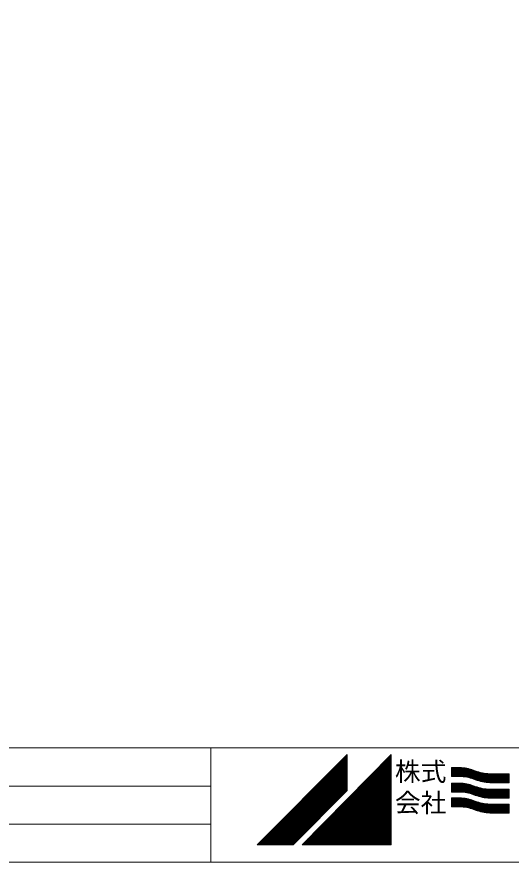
# Model space of a CAD drawing. Units: millimetres on the paper. Extents: x -208 to 189, y -250 to 139.
# Drawn here: x -131.6 to -54.8, y -139.6 to -8.1 of the extents above; entities that cross this region are included whole.
import ezdxf
from ezdxf.enums import TextEntityAlignment as Align

# ---------------------------------------------------------------- set-up
doc = ezdxf.new("R2010")
doc.units = ezdxf.units.MM
doc.layers.add('F-F', color=5, linetype='Continuous', lineweight=18)
doc.styles.add('ＭＳ ゴシック', font='')
doc.styles.get('ＭＳ ゴシック').set_extended_font_data('MS Gothic')

msp = doc.modelspace()

# ---------------------------------------------------------------- linework, layer by layer
at = {"layer": 'F-F', "color": 7}
for p, q in [((-208.437, -121.821), (189.163, -121.821)), ((-208.437, -121.831), (189.163, -121.831)), ((-101.447, -139.581), (-101.447, -121.831)), ((-101.447, -127.747), (-208.437, -127.747)), ((-101.447, -133.664), (-208.437, -133.664)), ((-9.637, -139.571), (-208.437, -139.571))]:
    msp.add_line(p, q, dxfattribs=at)
at = {"layer": 'F-F'}
for p, q in [((-80.966, -129.16), (-80.966, -123.561)), ((-80.856, -129.05), (-80.856, -123.451)), ((-80.746, -128.94), (-80.746, -123.341)), ((-80.636, -128.83), (-80.636, -123.231)), ((-80.526, -128.72), (-80.526, -123.121)), ((-80.416, -128.61), (-80.416, -123.011)), ((-80.306, -128.5), (-80.306, -122.901)), ((-80.263, -122.859), (-80.263, -128.458)), ((-74.036, -136.873), (-74.036, -123.467)), ((-73.926, -136.873), (-73.926, -123.356)), ((-73.816, -136.873), (-73.816, -123.245)), ((-73.706, -136.873), (-73.706, -123.133)), ((-73.596, -136.873), (-73.596, -123.022)), ((-73.486, -136.873), (-73.486, -122.911)), ((-73.434, -136.873), (-73.434, -122.859)), ((-82.286, -130.48), (-82.286, -124.881)), ((-82.176, -130.37), (-82.176, -124.771)), ((-82.066, -130.26), (-82.066, -124.661)), ((-81.956, -130.15), (-81.956, -124.551)), ((-81.846, -130.04), (-81.846, -124.441)), ((-81.736, -129.93), (-81.736, -124.331)), ((-81.626, -129.82), (-81.626, -124.221)), ((-81.516, -129.71), (-81.516, -124.111)), ((-81.406, -129.6), (-81.406, -124.001)), ((-81.296, -129.49), (-81.296, -123.891)), ((-81.186, -129.38), (-81.186, -123.781)), ((-81.076, -129.27), (-81.076, -123.671)), ((-75.356, -136.873), (-75.356, -124.803)), ((-75.246, -136.873), (-75.246, -124.691)), ((-75.136, -136.873), (-75.136, -124.58)), ((-75.026, -136.873), (-75.026, -124.469)), ((-74.916, -136.873), (-74.916, -124.358)), ((-74.806, -136.873), (-74.806, -124.246)), ((-74.696, -136.873), (-74.696, -124.135)), ((-74.586, -136.873), (-74.586, -124.024)), ((-74.476, -136.873), (-74.476, -123.912)), ((-74.366, -136.873), (-74.366, -123.801)), ((-74.256, -136.873), (-74.256, -123.69)), ((-74.146, -136.873), (-74.146, -123.579)), ((-64.03, -124.873), (-62.485, -124.873)), ((-64.026, -126.273), (-64.026, -124.873)), ((-63.916, -126.273), (-63.916, -124.873)), ((-63.806, -126.273), (-63.806, -124.873)), ((-63.696, -126.273), (-63.696, -124.873)), ((-63.586, -126.273), (-63.586, -124.873)), ((-63.476, -126.273), (-63.476, -124.873)), ((-63.366, -126.273), (-63.366, -124.873)), ((-63.256, -126.273), (-63.256, -124.873)), ((-63.146, -126.273), (-63.146, -124.873)), ((-63.036, -126.273), (-63.036, -124.873)), ((-62.926, -126.273), (-62.926, -124.873)), ((-62.816, -126.273), (-62.816, -124.873)), ((-62.706, -126.273), (-62.706, -124.873)), ((-62.596, -126.273), (-62.596, -124.873)), ((-62.486, -126.273), (-62.486, -124.873)), ((-62.376, -126.281), (-62.376, -124.881)), ((-83.496, -131.69), (-83.496, -126.091)), ((-83.386, -131.58), (-83.386, -125.981)), ((-83.276, -131.47), (-83.276, -125.871)), ((-83.166, -131.36), (-83.166, -125.761)), ((-83.056, -131.25), (-83.056, -125.651)), ((-82.946, -131.14), (-82.946, -125.541)), ((-82.836, -131.03), (-82.836, -125.431)), ((-82.726, -130.92), (-82.726, -125.321)), ((-82.616, -130.81), (-82.616, -125.211)), ((-82.506, -130.7), (-82.506, -125.101)), ((-82.396, -130.59), (-82.396, -124.991)), ((-76.676, -136.873), (-76.676, -126.138)), ((-76.566, -136.873), (-76.566, -126.027)), ((-76.456, -136.873), (-76.456, -125.915)), ((-76.346, -136.873), (-76.346, -125.804)), ((-76.236, -136.873), (-76.236, -125.693)), ((-76.126, -136.873), (-76.126, -125.582)), ((-76.016, -136.873), (-76.016, -125.47)), ((-75.906, -136.873), (-75.906, -125.359)), ((-75.796, -136.873), (-75.796, -125.248)), ((-75.686, -136.873), (-75.686, -125.137)), ((-75.576, -136.873), (-75.576, -125.025)), ((-75.466, -136.873), (-75.466, -124.914)), ((-62.266, -126.292), (-62.266, -124.891)), ((-62.156, -126.304), (-62.156, -124.904)), ((-62.046, -126.318), (-62.046, -124.917)), ((-61.936, -126.333), (-61.936, -124.933)), ((-61.826, -126.351), (-61.826, -124.951)), ((-61.716, -126.371), (-61.716, -124.97)), ((-61.606, -126.392), (-61.606, -124.992)), ((-61.496, -126.416), (-61.496, -125.015)), ((-61.386, -126.441), (-61.386, -125.041)), ((-61.276, -126.468), (-61.276, -125.068)), ((-61.166, -126.498), (-61.166, -125.098)), ((-61.056, -126.529), (-61.056, -125.129)), ((-60.946, -126.563), (-60.946, -125.163)), ((-60.836, -126.598), (-60.836, -125.198)), ((-60.726, -126.636), (-60.726, -125.236)), ((-60.616, -126.676), (-60.616, -125.276)), ((-60.506, -126.718), (-60.506, -125.318)), ((-60.396, -126.763), (-60.396, -125.362)), ((-60.286, -126.804), (-60.286, -125.404)), ((-60.176, -126.842), (-60.176, -125.442)), ((-60.066, -126.877), (-60.066, -125.477)), ((-59.956, -126.911), (-59.956, -125.511)), ((-59.846, -126.943), (-59.846, -125.543)), ((-59.736, -126.973), (-59.736, -125.573)), ((-59.626, -127.002), (-59.626, -125.602)), ((-59.516, -127.029), (-59.516, -125.629)), ((-59.406, -127.054), (-59.406, -125.654)), ((-59.296, -127.078), (-59.296, -125.677)), ((-59.186, -127.099), (-59.186, -125.699)), ((-59.076, -127.12), (-59.076, -125.719)), ((-58.966, -127.138), (-58.966, -125.738)), ((-58.856, -127.155), (-58.856, -125.755)), ((-58.746, -127.17), (-58.746, -125.77)), ((-58.636, -127.184), (-58.636, -125.784)), ((-58.526, -127.196), (-58.526, -125.796)), ((-58.416, -127.207), (-58.416, -125.806)), ((-58.306, -127.216), (-58.306, -125.815)), ((-58.196, -127.223), (-58.196, -125.823)), ((-58.095, -125.828), (-55.107, -125.828)), ((-58.086, -127.228), (-58.086, -125.828)), ((-57.976, -127.228), (-57.976, -125.828)), ((-57.866, -127.228), (-57.866, -125.828)), ((-57.756, -127.228), (-57.756, -125.828)), ((-57.646, -127.228), (-57.646, -125.828)), ((-57.536, -127.228), (-57.536, -125.828)), ((-57.426, -127.228), (-57.426, -125.828)), ((-57.316, -127.228), (-57.316, -125.828)), ((-57.206, -127.228), (-57.206, -125.828)), ((-57.096, -127.228), (-57.096, -125.828)), ((-56.986, -127.228), (-56.986, -125.828)), ((-56.876, -127.228), (-56.876, -125.828)), ((-56.766, -127.228), (-56.766, -125.828)), ((-56.656, -127.228), (-56.656, -125.828)), ((-56.546, -127.228), (-56.546, -125.828)), ((-56.436, -127.228), (-56.436, -125.828)), ((-56.326, -127.228), (-56.326, -125.828)), ((-56.216, -127.228), (-56.216, -125.828)), ((-56.106, -127.228), (-56.106, -125.828)), ((-55.996, -127.228), (-55.996, -125.828)), ((-55.886, -127.228), (-55.886, -125.828)), ((-55.776, -127.228), (-55.776, -125.828)), ((-55.666, -127.228), (-55.666, -125.828)), ((-55.556, -127.228), (-55.556, -125.828)), ((-55.446, -127.228), (-55.446, -125.828)), ((-55.336, -127.228), (-55.336, -125.828)), ((-55.226, -127.228), (-55.226, -125.828)), ((-55.116, -127.228), (-55.116, -125.828)), ((-55.107, -125.828), (-55.107, -127.228)), ((-84.816, -133.01), (-84.816, -127.411)), ((-84.706, -132.9), (-84.706, -127.301)), ((-84.596, -132.79), (-84.596, -127.191)), ((-84.486, -132.68), (-84.486, -127.081)), ((-84.376, -132.57), (-84.376, -126.971)), ((-84.266, -132.46), (-84.266, -126.861)), ((-84.156, -132.35), (-84.156, -126.751)), ((-84.046, -132.24), (-84.046, -126.641)), ((-83.936, -132.13), (-83.936, -126.531)), ((-83.826, -132.02), (-83.826, -126.421)), ((-83.716, -131.91), (-83.716, -126.311)), ((-83.606, -131.8), (-83.606, -126.201)), ((-77.996, -136.873), (-77.996, -127.473)), ((-77.886, -136.873), (-77.886, -127.362)), ((-77.776, -136.873), (-77.776, -127.251)), ((-77.666, -136.873), (-77.666, -127.14)), ((-77.556, -136.873), (-77.556, -127.028)), ((-77.446, -136.873), (-77.446, -126.917)), ((-77.336, -136.873), (-77.336, -126.806)), ((-77.226, -136.873), (-77.226, -126.694)), ((-77.116, -136.873), (-77.116, -126.583)), ((-77.006, -136.873), (-77.006, -126.472)), ((-76.896, -136.873), (-76.896, -126.361)), ((-76.786, -136.873), (-76.786, -126.249)), ((-64.03, -127.299), (-62.485, -127.299)), ((-64.026, -128.699), (-64.026, -127.299)), ((-63.916, -128.699), (-63.916, -127.299)), ((-63.806, -128.699), (-63.806, -127.299)), ((-63.696, -128.699), (-63.696, -127.299)), ((-63.586, -128.699), (-63.586, -127.299)), ((-63.476, -128.699), (-63.476, -127.299)), ((-63.366, -128.699), (-63.366, -127.299)), ((-63.256, -128.699), (-63.256, -127.299)), ((-63.146, -128.699), (-63.146, -127.299)), ((-63.036, -128.699), (-63.036, -127.299)), ((-62.926, -128.699), (-62.926, -127.299)), ((-62.816, -128.699), (-62.816, -127.299)), ((-62.706, -128.699), (-62.706, -127.299)), ((-62.596, -128.699), (-62.596, -127.299)), ((-62.486, -128.699), (-62.486, -127.299)), ((-62.376, -128.708), (-62.376, -127.307)), ((-62.266, -128.718), (-62.266, -127.318)), ((-62.156, -128.73), (-62.156, -127.33)), ((-62.046, -128.744), (-62.046, -127.344)), ((-61.936, -128.76), (-61.936, -127.359)), ((-61.826, -128.777), (-61.826, -127.377)), ((-61.716, -128.797), (-61.716, -127.397)), ((-61.606, -128.818), (-61.606, -127.418)), ((-61.496, -128.842), (-61.496, -127.442)), ((-61.386, -128.867), (-61.386, -127.467)), ((-61.276, -128.895), (-61.276, -127.494)), ((-58.095, -127.228), (-55.107, -127.228)), ((-88.678, -136.873), (-80.263, -128.458)), ((-86.136, -134.33), (-86.136, -128.731)), ((-86.026, -134.22), (-86.026, -128.621)), ((-85.916, -134.11), (-85.916, -128.511)), ((-85.806, -134), (-85.806, -128.401)), ((-85.696, -133.89), (-85.696, -128.291)), ((-85.586, -133.78), (-85.586, -128.181)), ((-85.476, -133.67), (-85.476, -128.071)), ((-85.366, -133.56), (-85.366, -127.961)), ((-85.256, -133.45), (-85.256, -127.851)), ((-85.146, -133.34), (-85.146, -127.741)), ((-85.036, -133.23), (-85.036, -127.631)), ((-84.926, -133.12), (-84.926, -127.521)), ((-79.316, -136.873), (-79.316, -128.809)), ((-79.206, -136.873), (-79.206, -128.697)), ((-79.096, -136.873), (-79.096, -128.586)), ((-78.986, -136.873), (-78.986, -128.475)), ((-78.876, -136.873), (-78.876, -128.364)), ((-78.766, -136.873), (-78.766, -128.252)), ((-78.656, -136.873), (-78.656, -128.141)), ((-78.546, -136.873), (-78.546, -128.03)), ((-78.436, -136.873), (-78.436, -127.918)), ((-78.326, -136.873), (-78.326, -127.807)), ((-78.216, -136.873), (-78.216, -127.696)), ((-78.106, -136.873), (-78.106, -127.585)), ((-61.166, -128.924), (-61.166, -127.524)), ((-61.056, -128.955), (-61.056, -127.555)), ((-60.946, -128.989), (-60.946, -127.589)), ((-60.836, -129.024), (-60.836, -127.624)), ((-60.726, -129.062), (-60.726, -127.662)), ((-60.616, -129.102), (-60.616, -127.702)), ((-60.506, -129.144), (-60.506, -127.744)), ((-60.396, -129.189), (-60.396, -127.788)), ((-60.286, -129.23), (-60.286, -127.83)), ((-60.176, -129.268), (-60.176, -127.868)), ((-60.066, -129.303), (-60.066, -127.903)), ((-59.956, -129.337), (-59.956, -127.937)), ((-59.846, -129.369), (-59.846, -127.969)), ((-59.736, -129.4), (-59.736, -127.999)), ((-59.626, -129.428), (-59.626, -128.028)), ((-59.516, -129.455), (-59.516, -128.055)), ((-59.406, -129.48), (-59.406, -128.08)), ((-59.296, -129.504), (-59.296, -128.103)), ((-59.186, -129.525), (-59.186, -128.125)), ((-59.076, -129.546), (-59.076, -128.145)), ((-58.966, -129.564), (-58.966, -128.164)), ((-58.856, -129.581), (-58.856, -128.181)), ((-58.746, -129.596), (-58.746, -128.196)), ((-58.636, -129.61), (-58.636, -128.21)), ((-58.526, -129.622), (-58.526, -128.222)), ((-58.416, -129.633), (-58.416, -128.233)), ((-58.306, -129.642), (-58.306, -128.242)), ((-58.196, -129.649), (-58.196, -128.249)), ((-58.095, -128.254), (-55.107, -128.254)), ((-58.086, -129.655), (-58.086, -128.254)), ((-57.976, -129.655), (-57.976, -128.254)), ((-57.866, -129.655), (-57.866, -128.254)), ((-57.756, -129.655), (-57.756, -128.254)), ((-57.646, -129.655), (-57.646, -128.254)), ((-57.536, -129.655), (-57.536, -128.254)), ((-57.426, -129.655), (-57.426, -128.254)), ((-57.316, -129.655), (-57.316, -128.254)), ((-57.206, -129.655), (-57.206, -128.254)), ((-57.096, -129.655), (-57.096, -128.254)), ((-56.986, -129.655), (-56.986, -128.254)), ((-56.876, -129.655), (-56.876, -128.254)), ((-56.766, -129.655), (-56.766, -128.254)), ((-56.656, -129.655), (-56.656, -128.254)), ((-56.546, -129.655), (-56.546, -128.254)), ((-56.436, -129.655), (-56.436, -128.254)), ((-56.326, -129.655), (-56.326, -128.254)), ((-56.216, -129.655), (-56.216, -128.254)), ((-56.106, -129.655), (-56.106, -128.254)), ((-55.996, -129.655), (-55.996, -128.254)), ((-55.886, -129.655), (-55.886, -128.254)), ((-55.776, -129.655), (-55.776, -128.254)), ((-55.666, -129.655), (-55.666, -128.254)), ((-55.556, -129.655), (-55.556, -128.254)), ((-55.446, -129.655), (-55.446, -128.254)), ((-55.336, -129.655), (-55.336, -128.254)), ((-55.226, -129.655), (-55.226, -128.254)), ((-55.116, -129.655), (-55.116, -128.254)), ((-55.107, -128.254), (-55.107, -129.655)), ((-87.456, -135.65), (-87.456, -130.051)), ((-87.346, -135.54), (-87.346, -129.941)), ((-87.236, -135.43), (-87.236, -129.831)), ((-87.126, -135.32), (-87.126, -129.721)), ((-87.016, -135.21), (-87.016, -129.611)), ((-86.906, -135.1), (-86.906, -129.501)), ((-86.796, -134.99), (-86.796, -129.391)), ((-86.686, -134.88), (-86.686, -129.281)), ((-86.576, -134.77), (-86.576, -129.171)), ((-86.466, -134.66), (-86.466, -129.061)), ((-86.356, -134.55), (-86.356, -128.951)), ((-86.246, -134.44), (-86.246, -128.841)), ((-80.636, -136.873), (-80.636, -130.144)), ((-80.526, -136.873), (-80.526, -130.033)), ((-80.416, -136.873), (-80.416, -129.922)), ((-80.306, -136.873), (-80.306, -129.81)), ((-80.196, -136.873), (-80.196, -129.699)), ((-80.086, -136.873), (-80.086, -129.588)), ((-79.976, -136.873), (-79.976, -129.476)), ((-79.866, -136.873), (-79.866, -129.365)), ((-79.756, -136.873), (-79.756, -129.254)), ((-79.646, -136.873), (-79.646, -129.143)), ((-79.536, -136.873), (-79.536, -129.031)), ((-79.426, -136.873), (-79.426, -128.92)), ((-64.03, -129.591), (-62.485, -129.591)), ((-64.026, -130.991), (-64.026, -129.591)), ((-63.916, -130.991), (-63.916, -129.591)), ((-63.806, -130.991), (-63.806, -129.591)), ((-63.696, -130.991), (-63.696, -129.591)), ((-63.586, -130.991), (-63.586, -129.591)), ((-63.476, -130.991), (-63.476, -129.591)), ((-63.366, -130.991), (-63.366, -129.591)), ((-63.256, -130.991), (-63.256, -129.591)), ((-63.146, -130.991), (-63.146, -129.591)), ((-63.036, -130.991), (-63.036, -129.591)), ((-62.926, -130.991), (-62.926, -129.591)), ((-62.816, -130.991), (-62.816, -129.591)), ((-62.706, -130.991), (-62.706, -129.591)), ((-62.596, -130.991), (-62.596, -129.591)), ((-62.486, -130.991), (-62.486, -129.591)), ((-62.376, -131), (-62.376, -129.6)), ((-62.266, -131.01), (-62.266, -129.61)), ((-62.156, -131.022), (-62.156, -129.622)), ((-62.046, -131.036), (-62.046, -129.636)), ((-61.936, -131.052), (-61.936, -129.651)), ((-61.826, -131.069), (-61.826, -129.669)), ((-61.716, -131.089), (-61.716, -129.689)), ((-61.606, -131.11), (-61.606, -129.71)), ((-61.496, -131.134), (-61.496, -129.734)), ((-61.386, -131.159), (-61.386, -129.759)), ((-61.276, -131.187), (-61.276, -129.786)), ((-61.166, -131.216), (-61.166, -129.816)), ((-61.056, -131.248), (-61.056, -129.847)), ((-60.946, -131.281), (-60.946, -129.881)), ((-60.836, -131.317), (-60.836, -129.916)), ((-60.726, -131.354), (-60.726, -129.954)), ((-60.616, -131.394), (-60.616, -129.994)), ((-60.506, -131.436), (-60.506, -130.036)), ((-60.396, -131.481), (-60.396, -130.081)), ((-60.286, -131.523), (-60.286, -130.122)), ((-58.095, -129.655), (-55.107, -129.655)), ((-88.776, -136.873), (-88.776, -131.371)), ((-88.666, -136.86), (-88.666, -131.261)), ((-88.556, -136.75), (-88.556, -131.151)), ((-88.446, -136.64), (-88.446, -131.041)), ((-88.336, -136.53), (-88.336, -130.931)), ((-88.226, -136.42), (-88.226, -130.821)), ((-88.116, -136.31), (-88.116, -130.711)), ((-88.006, -136.2), (-88.006, -130.601)), ((-87.896, -136.09), (-87.896, -130.491)), ((-87.786, -135.98), (-87.786, -130.381)), ((-87.676, -135.87), (-87.676, -130.271)), ((-87.566, -135.76), (-87.566, -130.161)), ((-81.846, -136.873), (-81.846, -131.368)), ((-81.736, -136.873), (-81.736, -131.257)), ((-81.626, -136.873), (-81.626, -131.146)), ((-81.516, -136.873), (-81.516, -131.034)), ((-81.406, -136.873), (-81.406, -130.923)), ((-81.296, -136.873), (-81.296, -130.812)), ((-81.186, -136.873), (-81.186, -130.7)), ((-81.076, -136.873), (-81.076, -130.589)), ((-80.966, -136.873), (-80.966, -130.478)), ((-80.856, -136.873), (-80.856, -130.367)), ((-80.746, -136.873), (-80.746, -130.255)), ((-60.176, -131.56), (-60.176, -130.16)), ((-60.066, -131.596), (-60.066, -130.195)), ((-59.956, -131.629), (-59.956, -130.229)), ((-59.846, -131.661), (-59.846, -130.261)), ((-59.736, -131.692), (-59.736, -130.292)), ((-59.626, -131.72), (-59.626, -130.32)), ((-59.516, -131.747), (-59.516, -130.347)), ((-59.406, -131.772), (-59.406, -130.372)), ((-59.296, -131.796), (-59.296, -130.396)), ((-59.186, -131.818), (-59.186, -130.417)), ((-59.076, -131.838), (-59.076, -130.438)), ((-58.966, -131.856), (-58.966, -130.456)), ((-58.856, -131.873), (-58.856, -130.473)), ((-58.746, -131.889), (-58.746, -130.488)), ((-58.636, -131.902), (-58.636, -130.502)), ((-58.526, -131.914), (-58.526, -130.514)), ((-58.416, -131.925), (-58.416, -130.525)), ((-58.306, -131.934), (-58.306, -130.534)), ((-58.196, -131.941), (-58.196, -130.541)), ((-58.095, -130.547), (-55.107, -130.547)), ((-58.086, -131.947), (-58.086, -130.547)), ((-57.976, -131.947), (-57.976, -130.547)), ((-57.866, -131.947), (-57.866, -130.547)), ((-57.756, -131.947), (-57.756, -130.547)), ((-57.646, -131.947), (-57.646, -130.547)), ((-57.536, -131.947), (-57.536, -130.547)), ((-57.426, -131.947), (-57.426, -130.547)), ((-57.316, -131.947), (-57.316, -130.547)), ((-57.206, -131.947), (-57.206, -130.547)), ((-57.096, -131.947), (-57.096, -130.547)), ((-56.986, -131.947), (-56.986, -130.547)), ((-56.876, -131.947), (-56.876, -130.547)), ((-56.766, -131.947), (-56.766, -130.547)), ((-56.656, -131.947), (-56.656, -130.547)), ((-56.546, -131.947), (-56.546, -130.547)), ((-56.436, -131.947), (-56.436, -130.547)), ((-56.326, -131.947), (-56.326, -130.547)), ((-56.216, -131.947), (-56.216, -130.547)), ((-56.106, -131.947), (-56.106, -130.547)), ((-55.996, -131.947), (-55.996, -130.547)), ((-55.886, -131.947), (-55.886, -130.547)), ((-55.776, -131.947), (-55.776, -130.547)), ((-55.666, -131.947), (-55.666, -130.547)), ((-55.556, -131.947), (-55.556, -130.547)), ((-55.446, -131.947), (-55.446, -130.547)), ((-55.336, -131.947), (-55.336, -130.547)), ((-55.226, -131.947), (-55.226, -130.547)), ((-55.116, -131.947), (-55.116, -130.547)), ((-55.107, -130.547), (-55.107, -131.947)), ((-90.096, -136.873), (-90.096, -132.691)), ((-89.986, -136.873), (-89.986, -132.581)), ((-89.876, -136.873), (-89.876, -132.471)), ((-89.766, -136.873), (-89.766, -132.361)), ((-89.656, -136.873), (-89.656, -132.251)), ((-89.546, -136.873), (-89.546, -132.141)), ((-89.436, -136.873), (-89.436, -132.031)), ((-89.326, -136.873), (-89.326, -131.921)), ((-89.216, -136.873), (-89.216, -131.811)), ((-89.106, -136.873), (-89.106, -131.701)), ((-88.996, -136.873), (-88.996, -131.591)), ((-88.886, -136.873), (-88.886, -131.481)), ((-83.166, -136.873), (-83.166, -132.703)), ((-83.056, -136.873), (-83.056, -132.592)), ((-82.946, -136.873), (-82.946, -132.481)), ((-82.836, -136.873), (-82.836, -132.37)), ((-82.726, -136.873), (-82.726, -132.258)), ((-82.616, -136.873), (-82.616, -132.147)), ((-82.506, -136.873), (-82.506, -132.036)), ((-82.396, -136.873), (-82.396, -131.925)), ((-82.286, -136.873), (-82.286, -131.813)), ((-82.176, -136.873), (-82.176, -131.702)), ((-82.066, -136.873), (-82.066, -131.591)), ((-81.956, -136.873), (-81.956, -131.479)), ((-58.095, -131.947), (-55.107, -131.947)), ((-91.416, -136.873), (-91.416, -134.011)), ((-91.306, -136.873), (-91.306, -133.901)), ((-91.196, -136.873), (-91.196, -133.791)), ((-91.086, -136.873), (-91.086, -133.681)), ((-90.976, -136.873), (-90.976, -133.571)), ((-90.866, -136.873), (-90.866, -133.461)), ((-90.756, -136.873), (-90.756, -133.351)), ((-90.646, -136.873), (-90.646, -133.241)), ((-90.536, -136.873), (-90.536, -133.131)), ((-90.426, -136.873), (-90.426, -133.021)), ((-90.316, -136.873), (-90.316, -132.911)), ((-90.206, -136.873), (-90.206, -132.801)), ((-84.486, -136.873), (-84.486, -134.039)), ((-84.376, -136.873), (-84.376, -133.928)), ((-84.266, -136.873), (-84.266, -133.816)), ((-84.156, -136.873), (-84.156, -133.705)), ((-84.046, -136.873), (-84.046, -133.594)), ((-83.936, -136.873), (-83.936, -133.482)), ((-83.826, -136.873), (-83.826, -133.371)), ((-83.716, -136.873), (-83.716, -133.26)), ((-83.606, -136.873), (-83.606, -133.149)), ((-83.496, -136.873), (-83.496, -133.037)), ((-83.386, -136.873), (-83.386, -132.926)), ((-83.276, -136.873), (-83.276, -132.815)), ((-92.736, -136.873), (-92.736, -135.331)), ((-92.626, -136.873), (-92.626, -135.221)), ((-92.516, -136.873), (-92.516, -135.111)), ((-92.406, -136.873), (-92.406, -135.001)), ((-92.296, -136.873), (-92.296, -134.891)), ((-92.186, -136.873), (-92.186, -134.781)), ((-92.076, -136.873), (-92.076, -134.671)), ((-91.966, -136.873), (-91.966, -134.561)), ((-91.856, -136.873), (-91.856, -134.451)), ((-91.746, -136.873), (-91.746, -134.341)), ((-91.636, -136.873), (-91.636, -134.231)), ((-91.526, -136.873), (-91.526, -134.121)), ((-85.806, -136.873), (-85.806, -135.374)), ((-85.696, -136.873), (-85.696, -135.263)), ((-85.586, -136.873), (-85.586, -135.152)), ((-85.476, -136.873), (-85.476, -135.04)), ((-85.366, -136.873), (-85.366, -134.929)), ((-85.256, -136.873), (-85.256, -134.818)), ((-85.146, -136.873), (-85.146, -134.707)), ((-85.036, -136.873), (-85.036, -134.595)), ((-84.926, -136.873), (-84.926, -134.484)), ((-84.816, -136.873), (-84.816, -134.373)), ((-84.706, -136.873), (-84.706, -134.261)), ((-84.596, -136.873), (-84.596, -134.15)), ((-94.056, -136.873), (-94.056, -136.651)), ((-93.946, -136.873), (-93.946, -136.541)), ((-93.836, -136.873), (-93.836, -136.431)), ((-93.726, -136.873), (-93.726, -136.321)), ((-93.616, -136.873), (-93.616, -136.211)), ((-93.506, -136.873), (-93.506, -136.101)), ((-93.396, -136.873), (-93.396, -135.991)), ((-93.286, -136.873), (-93.286, -135.881)), ((-93.176, -136.873), (-93.176, -135.771)), ((-93.066, -136.873), (-93.066, -135.661)), ((-92.956, -136.873), (-92.956, -135.551)), ((-92.846, -136.873), (-92.846, -135.441)), ((-87.126, -136.873), (-87.126, -136.71)), ((-87.016, -136.873), (-87.016, -136.598)), ((-86.906, -136.873), (-86.906, -136.487)), ((-86.796, -136.873), (-86.796, -136.376)), ((-86.686, -136.873), (-86.686, -136.264)), ((-86.576, -136.873), (-86.576, -136.153)), ((-86.466, -136.873), (-86.466, -136.042)), ((-86.356, -136.873), (-86.356, -135.931)), ((-86.246, -136.873), (-86.246, -135.819)), ((-86.136, -136.873), (-86.136, -135.708)), ((-86.026, -136.873), (-86.026, -135.597)), ((-85.916, -136.873), (-85.916, -135.485)), ((-94.276, -136.873), (-94.276, -136.871)), ((-94.166, -136.873), (-94.166, -136.761)), ((-87.236, -136.873), (-87.236, -136.821))]:
    msp.add_line(p, q, dxfattribs=at)
at = {"layer": 'F-F', "color": 7}
msp.add_lwpolyline([(189.163, 139.449), (189.163, -139.581), (-208.437, -139.581)], dxfattribs=at)
at = {"layer": 'F-F'}
for points in [[(-80.263, -122.859), (-94.277, -136.873), (-88.678, -136.873)], [(-73.434, -122.859), (-87.287, -136.873), (-73.434, -136.873)], [(-64.03, -124.873), (-64.03, -126.273), (-62.485, -126.273)], [(-64.03, -127.299), (-64.03, -128.699), (-62.485, -128.699)], [(-64.03, -129.591), (-64.03, -130.991), (-62.485, -130.991)]]:
    msp.add_lwpolyline(points, dxfattribs=at)
for centre, radius, start, end in [((-62.933, -131.49), 6.632, 67.08736, 86.12764), ((-57.729, -118.07), 7.767, 250.274, 267.30474), ((-62.933, -132.89), 6.632, 67.08736, 86.12764), ((-62.933, -133.916), 6.632, 67.08736, 86.12764), ((-57.729, -119.47), 7.767, 250.274, 267.30474), ((-62.933, -135.317), 6.632, 67.08736, 86.12764), ((-57.729, -120.496), 7.767, 250.274, 267.30474), ((-62.933, -136.208), 6.632, 67.08736, 86.12764), ((-57.729, -121.896), 7.767, 250.274, 267.30474), ((-57.729, -122.788), 7.767, 250.274, 267.30474), ((-62.933, -137.609), 6.632, 67.08736, 86.12764), ((-57.729, -124.189), 7.767, 250.274, 267.30474)]:
    msp.add_arc(centre, radius, start, end, dxfattribs=at)

# ---------------------------------------------------------------- texts
at = {"layer": 'F-F', "style": 'ＭＳ ゴシック'}
for s, p in [('株式', (-72.845, -127.851)), ('会社', (-72.845, -132.69))]:
    msp.add_text(s, height=2.933, dxfattribs=at).set_placement(p, align=Align.BOTTOM_LEFT)

doc.saveas('drawing.dxf')
